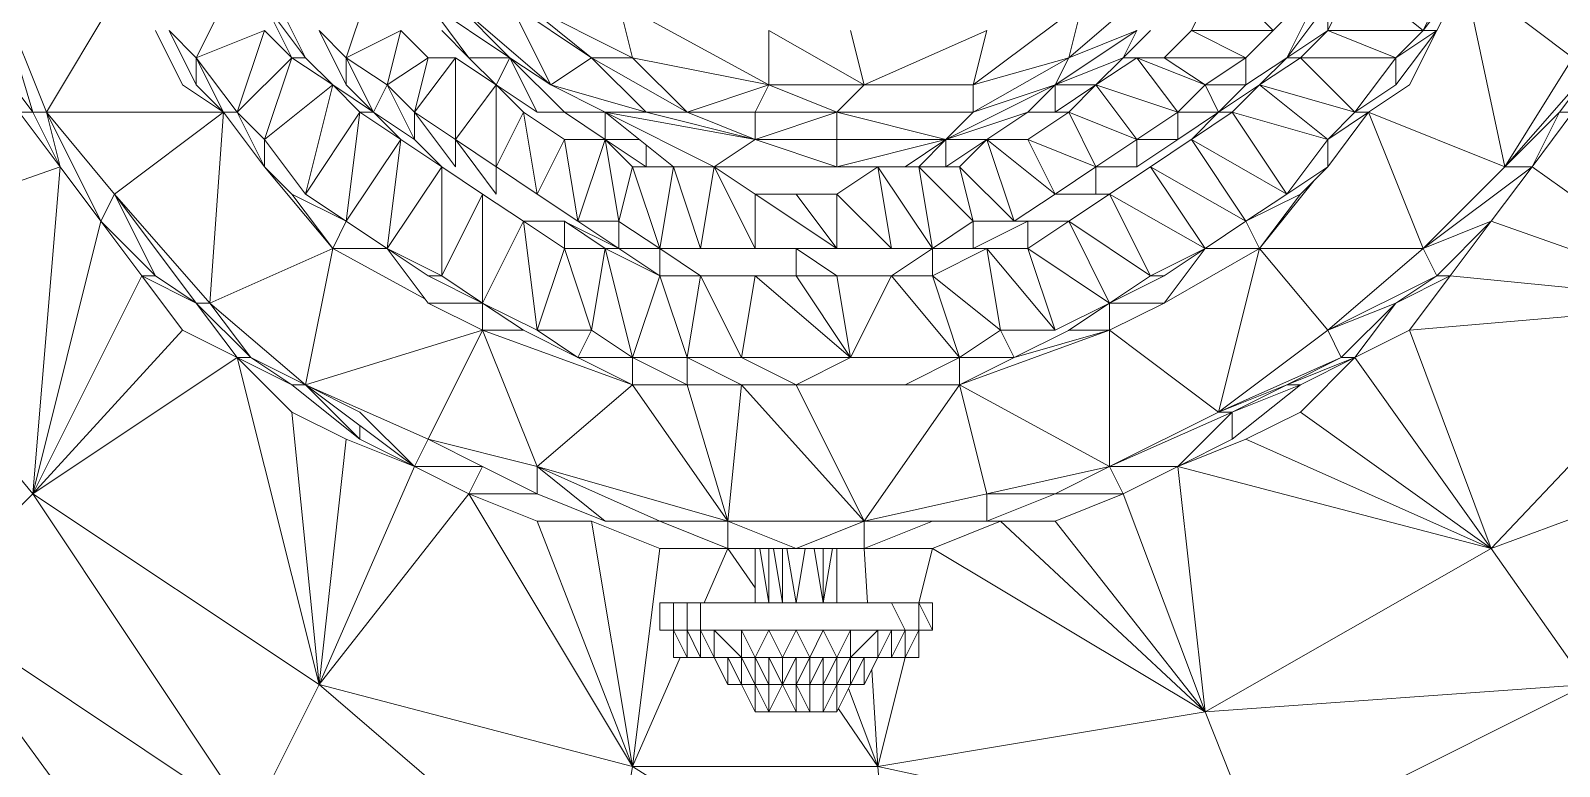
# Model space of a CAD drawing. Header units: millimetres. Extents: x 233224 to 234067, y -13631 to -11613.
# Drawn here: x 233783.1 to 233798.31, y -13595.9 to -13588.57 of the extents above; entities that cross this region are included whole.
import ezdxf

# ---------------------------------------------------------------- set-up
doc = ezdxf.new("R2010")
doc.units = ezdxf.units.MM
doc.header["$MEASUREMENT"] = 0
doc.layers.add('Int - Furniture', color=7, linetype='Continuous')
doc.layers.add('Int - Furniture _Pen_No__4', color=7, linetype='Continuous', lineweight=20, true_color=0x029e21)

# ---------------------------------------------------------------- blocks, each defined once
blk = doc.blocks.new('SAILOR AP1 D20-UZUNKOLLU_2')
at = {"layer": 'Int - Furniture _Pen_No__4', "linetype": 'Continuous'}
for p, q in [((12912, -854.65), (12936.43, -834.3)), ((12944.57, -857.37), (12936.43, -834.3)), ((12865.89, -869.57), (12901.16, -843.8)), ((12879.45, -876.36), (12901.16, -843.8)), ((12912, -854.65), (12901.16, -843.8)), ((12949.99, -856.01), (12963.56, -850.58)), ((12949.99, -854.65), (12963.56, -850.58)), ((12949.99, -854.65), (12955.42, -850.58)), ((12949.99, -853.3), (12944.57, -857.37)), ((12949.99, -854.65), (12949.99, -853.3)), ((12879.45, -876.36), (12912, -854.65)), ((12893.02, -883.14), (12912, -854.65)), ((12912, -854.65), (12944.57, -857.37)), ((12939.14, -861.43), (12912, -854.65)), ((12933.71, -865.5), (12912, -854.65)), ((12928.29, -869.57), (12912, -854.65)), ((12925.58, -875), (12912, -854.65)), ((12944.57, -857.37), (12949.99, -854.65)), ((12949.99, -856.01), (12949.99, -854.65)), ((12939.14, -861.43), (12949.99, -856.01)), ((12941.85, -862.79), (12949.99, -856.01)), ((12949.99, -856.01), (12944.57, -857.37)), ((12963.56, -864.15), (12949.99, -856.01)), ((12949.99, -873.64), (12949.99, -856.01)), ((12939.14, -861.43), (12944.57, -857.37)), ((12933.71, -866.86), (12939.14, -861.43)), ((12933.71, -865.5), (12939.14, -861.43)), ((12941.85, -862.79), (12939.14, -861.43)), ((12931, -872.29), (12941.85, -862.79)), ((12931, -870.93), (12941.85, -862.79)), ((12941.85, -862.79), (12933.71, -866.86)), ((12949.99, -873.64), (12941.85, -862.79)), ((12933.71, -865.5), (12928.29, -869.57)), ((12933.71, -865.5), (12931, -870.93)), ((12933.71, -866.86), (12933.71, -865.5)), ((12931, -870.93), (12933.71, -866.86)), ((12958.13, -866.86), (12952.72, -869.56)), ((12952.71, -870.93), (12958.13, -868.22)), ((12955.42, -870.93), (12958.13, -868.22)), ((12925.58, -875), (12928.29, -869.57)), ((12949.99, -873.64), (12952.71, -869.57)), ((12952.71, -869.57), (12952.72, -869.56)), ((12925.58, -876.36), (12931, -870.93)), ((12925.58, -875), (12931, -870.93)), ((12931, -872.29), (12931, -870.93)), ((12949.99, -875), (12955.42, -870.93)), ((12952.71, -870.93), (12949.99, -873.64)), ((12949.99, -873.64), (12955.42, -870.93)), ((12955.42, -870.93), (12952.71, -870.93)), ((12955.42, -870.93), (12963.56, -875)), ((12958.13, -877.71), (12955.42, -870.93)), ((12922.86, -881.78), (12931, -872.29)), ((12931, -872.29), (12925.58, -876.36)), ((12931, -872.29), (12949.99, -873.64)), ((12936.43, -884.5), (12931, -872.29)), ((12949.99, -873.64), (12944.57, -877.71)), ((12949.99, -875), (12949.99, -873.64)), ((12893.02, -883.14), (12879.45, -876.36)), ((12893.02, -883.14), (12925.58, -875)), ((12925.58, -875), (12920.15, -880.43)), ((12925.58, -875), (12922.86, -880.43)), ((12922.86, -881.78), (12925.58, -876.36)), ((12922.86, -880.43), (12925.58, -876.36)), ((12925.58, -876.36), (12925.58, -875)), ((12944.57, -877.71), (12949.99, -875)), ((12947.28, -877.71), (12949.99, -875)), ((12949.99, -875), (12958.13, -877.71)), ((12955.42, -880.43), (12949.99, -875)), ((12936.43, -884.5), (12944.57, -877.71)), ((12941.85, -881.78), (12947.28, -877.71)), ((12944.57, -877.71), (12941.85, -880.43)), ((12947.28, -877.71), (12944.57, -877.71)), ((12947.28, -877.71), (12955.42, -880.43)), ((12952.71, -884.5), (12947.28, -877.71)), ((12955.42, -881.78), (12960.85, -877.71)), ((12955.42, -880.43), (12960.85, -877.71)), ((12955.42, -880.43), (12958.13, -877.71)), ((12960.85, -879.07), (12955.42, -881.78)), ((12920.15, -880.43), (12893.02, -883.14)), ((12917.44, -885.85), (12920.15, -880.43)), ((12922.86, -880.43), (12917.44, -887.21)), ((12922.86, -881.78), (12922.86, -880.43)), ((12941.85, -880.43), (12936.43, -884.5)), ((12939.14, -885.85), (12941.85, -880.43)), ((12952.71, -884.5), (12955.42, -880.43)), ((12955.42, -881.78), (12955.42, -880.43)), ((12914.72, -892.64), (12922.86, -881.78)), ((12917.44, -893.99), (12922.86, -881.78)), ((12917.44, -887.21), (12922.86, -881.78)), ((12920.15, -887.21), (12922.86, -881.78)), ((12936.43, -884.5), (12922.86, -881.78)), ((12928.29, -899.42), (12922.86, -881.78)), ((12939.14, -885.85), (12941.85, -881.78)), ((12941.85, -881.78), (12952.71, -884.5)), ((12949.99, -887.21), (12941.85, -881.78)), ((12955.42, -881.78), (12952.71, -884.5)), ((12868.59, -911.63), (12893.02, -883.14)), ((12884.87, -914.34), (12893.02, -883.14)), ((12917.44, -885.85), (12893.02, -883.14)), ((12914.72, -892.64), (12893.02, -883.14)), ((12912, -898.06), (12893.02, -883.14)), ((12952.71, -885.85), (12958.13, -883.14)), ((12955.42, -885.85), (12958.13, -883.14)), ((12931.42, -893.68), (12936.43, -884.5)), ((12939.14, -885.85), (12936.43, -884.5)), ((12936.43, -889.92), (12936.43, -884.5)), ((12949.99, -888.57), (12952.71, -884.5)), ((12949.99, -887.21), (12952.71, -884.5)), ((12914.72, -892.64), (12917.44, -885.85)), ((12936.43, -889.92), (12939.13, -885.86)), ((12939.14, -885.85), (12939.13, -885.86)), ((12939.14, -885.85), (12949.99, -887.21)), ((12947.28, -891.28), (12939.14, -885.85)), ((12952.71, -885.85), (12949.99, -888.57)), ((12949.99, -888.57), (12955.42, -885.85)), ((12952.71, -889.92), (12955.42, -885.85)), ((12955.42, -885.85), (12952.71, -885.85)), ((12955.42, -885.85), (12963.56, -888.57)), ((12958.13, -891.28), (12955.42, -885.85)), ((12914.72, -892.64), (12920.15, -887.21)), ((12917.44, -887.21), (12914.72, -892.64)), ((12918.8, -887.21), (12917.44, -887.21)), ((12947.28, -891.28), (12949.99, -887.21)), ((12949.99, -888.57), (12947.28, -892.64)), ((12949.99, -888.57), (12947.28, -891.28)), ((12949.99, -888.57), (12949.99, -887.21)), ((12952.71, -889.92), (12949.99, -888.57)), ((12936.43, -889.92), (12931, -893.99)), ((12933.71, -895.35), (12936.43, -889.92)), ((12933.71, -893.99), (12936.43, -889.92)), ((12936.43, -889.92), (12947.28, -891.28)), ((12944.57, -895.35), (12936.43, -889.92)), ((12947.28, -892.64), (12952.71, -889.92)), ((12949.99, -892.64), (12952.71, -889.92)), ((12952.71, -889.92), (12958.13, -891.28)), ((12955.42, -893.99), (12952.71, -889.92)), ((12944.57, -895.35), (12947.28, -891.28)), ((12955.42, -893.99), (12958.13, -891.28)), ((12912, -898.06), (12914.72, -892.64)), ((12917.44, -893.99), (12914.72, -892.64)), ((12914.72, -899.42), (12914.72, -892.64)), ((12944.57, -896.71), (12949.99, -892.64)), ((12947.28, -892.64), (12944.57, -895.35)), ((12947.28, -896.71), (12949.99, -892.64)), ((12949.99, -892.64), (12947.28, -892.64)), ((12949.99, -892.64), (12955.42, -893.99)), ((12955.42, -896.71), (12949.99, -892.64)), ((12914.72, -904.84), (12917.44, -893.99)), ((12917.44, -893.99), (12914.72, -899.42)), ((12928.29, -899.42), (12917.44, -893.99)), ((12931, -893.99), (12928.29, -899.42)), ((12933.71, -893.99), (12931, -899.42)), ((12931, -899.42), (12931, -893.99)), ((12933.71, -895.35), (12933.71, -893.99)), ((12955.42, -902.13), (12960.85, -893.99)), ((12955.42, -898.06), (12960.85, -893.99)), ((12955.42, -896.71), (12955.42, -893.99)), ((12931, -899.42), (12933.71, -895.35)), ((12933.71, -895.35), (12944.57, -895.35)), ((12941.85, -899.42), (12933.71, -895.35)), ((12944.56, -895.35), (12941.85, -899.42)), ((12944.57, -895.35), (12944.56, -895.35)), ((12955.42, -898.06), (12958.13, -895.35)), ((12941.85, -900.78), (12947.28, -896.71)), ((12944.57, -900.78), (12947.28, -896.71)), ((12947.28, -896.71), (12944.57, -896.71)), ((12947.28, -896.71), (12955.42, -896.71)), ((12952.71, -900.78), (12947.28, -896.71)), ((12952.71, -906.2), (12960.85, -896.71)), ((12952.71, -900.78), (12955.42, -896.71)), ((12960.85, -896.71), (12955.42, -902.13)), ((12884.87, -914.34), (12912, -898.06)), ((12912, -898.06), (12909.3, -904.84)), ((12914.72, -899.42), (12912, -898.06)), ((12912, -898.06), (12912, -904.84)), ((12952.71, -900.78), (12955.42, -898.06)), ((12955.42, -902.13), (12955.42, -898.06)), ((12912, -904.84), (12914.72, -899.42)), ((12914.72, -904.84), (12928.29, -899.42)), ((12922.86, -914.34), (12928.29, -899.42)), ((12928.29, -904.84), (12931, -899.42)), ((12931, -899.42), (12928.29, -903.49)), ((12931, -899.42), (12928.29, -899.42)), ((12928.29, -903.49), (12928.29, -899.42)), ((12931, -899.42), (12941.85, -899.42)), ((12939.14, -903.49), (12931, -899.42)), ((12941.84, -899.42), (12939.14, -903.49)), ((12941.85, -899.42), (12941.84, -899.42)), ((12944.57, -900.78), (12941.85, -900.78)), ((12941.85, -904.84), (12944.56, -900.79)), ((12944.56, -900.79), (12944.57, -900.78)), ((12944.57, -900.78), (12952.71, -900.78)), ((12949.99, -903.49), (12944.57, -900.78)), ((12949.99, -904.84), (12952.71, -900.78)), ((12952.71, -900.78), (12949.99, -903.49)), ((12955.42, -902.13), (12949.99, -904.84)), ((12949.99, -907.56), (12955.42, -902.13)), ((12955.42, -902.13), (12952.71, -900.78)), ((12960.85, -902.13), (12952.71, -906.2)), ((12952.71, -906.2), (12955.42, -902.13)), ((12955.42, -910.27), (12960.85, -902.13)), ((12925.58, -908.91), (12928.29, -903.49)), ((12928.29, -904.84), (12939.14, -903.49)), ((12936.43, -907.56), (12939.14, -903.49)), ((12939.14, -903.49), (12939.14, -907.56)), ((12941.85, -904.84), (12949.99, -903.49)), ((12947.28, -907.56), (12949.99, -903.49)), ((12955.42, -914.34), (12960.85, -903.49)), ((12955.42, -910.27), (12960.85, -903.49)), ((12909.3, -904.84), (12884.87, -914.34)), ((12909.3, -910.27), (12909.3, -904.84)), ((12909.3, -923.84), (12914.72, -904.84)), ((12914.72, -904.84), (12909.3, -911.63)), ((12909.3, -917.05), (12914.72, -904.84)), ((12909.3, -911.63), (12912, -904.84)), ((12914.72, -904.84), (12912, -904.84)), ((12922.86, -914.34), (12914.72, -904.84)), ((12925.58, -908.91), (12928.29, -904.84)), ((12936.43, -907.56), (12928.29, -904.84)), ((12928.29, -910.27), (12928.29, -904.84)), ((12939.14, -908.91), (12941.84, -904.85)), ((12941.84, -904.85), (12941.85, -904.84)), ((12947.28, -907.56), (12941.85, -904.84)), ((12949.99, -907.56), (12949.99, -904.84)), ((12949.99, -915.7), (12952.71, -906.2)), ((12952.71, -906.2), (12949.99, -911.63)), ((12955.42, -910.27), (12952.71, -906.2)), ((12928.29, -910.27), (12936.43, -907.56)), ((12939.14, -907.56), (12936.43, -907.56)), ((12936.43, -911.63), (12939.14, -907.56)), ((12936.43, -911.63), (12936.43, -907.56)), ((12939.13, -907.57), (12936.43, -912.98)), ((12939.14, -907.56), (12939.13, -907.57)), ((12939.14, -908.91), (12947.28, -907.56)), ((12947.28, -911.63), (12949.99, -907.56)), ((12947.28, -911.63), (12947.28, -907.56)), ((12949.99, -911.63), (12949.99, -907.56)), ((12925.58, -908.91), (12922.86, -914.34)), ((12928.29, -910.27), (12925.58, -908.91)), ((12925.58, -908.91), (12925.58, -914.34)), ((12936.43, -912.98), (12939.14, -908.91)), ((12947.28, -911.63), (12939.14, -908.91)), ((12939.14, -912.98), (12939.14, -908.91)), ((12909.3, -910.27), (12884.87, -914.34)), ((12906.58, -917.05), (12909.3, -910.27)), ((12925.58, -914.34), (12928.29, -910.27)), ((12936.43, -911.63), (12928.29, -910.27)), ((12949.99, -919.77), (12955.42, -910.27)), ((12955.42, -910.27), (12949.99, -915.7)), ((12955.42, -914.34), (12955.42, -910.27)), ((12884.87, -914.34), (12868.59, -911.63)), ((12909.3, -917.05), (12909.3, -911.63)), ((12925.58, -914.34), (12936.43, -911.63)), ((12933.71, -917.05), (12936.43, -911.63)), ((12936.43, -912.98), (12936.43, -911.63)), ((12939.14, -912.98), (12947.28, -911.63)), ((12944.57, -915.7), (12947.28, -911.63)), ((12947.28, -911.63), (12944.57, -914.34)), ((12944.57, -922.48), (12949.99, -911.63)), ((12944.57, -918.41), (12949.99, -911.63)), ((12949.99, -911.63), (12947.28, -911.63)), ((12947.28, -915.02), (12947.28, -911.63)), ((12947.28, -926.55), (12949.99, -911.63)), ((12949.99, -915.7), (12949.99, -911.63)), ((12884.87, -914.34), (12868.59, -940.12)), ((12906.58, -917.05), (12884.87, -914.34)), ((12895.73, -919.09), (12884.87, -914.34)), ((12884.87, -938.76), (12884.87, -914.34)), ((12909.3, -923.84), (12922.86, -914.34)), ((12922.86, -919.77), (12925.58, -914.34)), ((12925.58, -914.34), (12922.86, -914.34)), ((12922.86, -919.77), (12922.86, -914.34)), ((12933.71, -917.05), (12925.58, -914.34)), ((12925.58, -919.77), (12925.58, -914.34)), ((12933.71, -917.05), (12936.43, -912.98)), ((12939.14, -912.98), (12936.43, -912.98)), ((12936.43, -912.98), (12936.43, -917.05)), ((12936.43, -917.05), (12939.13, -912.99)), ((12936.43, -917.05), (12944.57, -914.34)), ((12939.13, -912.99), (12939.14, -912.98)), ((12944.57, -914.34), (12939.14, -912.98)), ((12944.57, -914.34), (12944.57, -915.7)), ((12955.42, -914.34), (12949.99, -919.77)), ((12952.71, -927.91), (12960.85, -912.98)), ((12952.71, -927.91), (12955.42, -914.34)), ((12960.85, -912.98), (12955.42, -914.34)), ((12946.74, -915.7), (12944.57, -915.7)), ((12944.57, -915.7), (12944.57, -918.41)), ((12949.99, -915.7), (12947.28, -926.55)), ((12949.99, -919.77), (12949.99, -915.7)), ((12901.16, -917.05), (12898.44, -917.05)), ((12898.44, -918.41), (12898.44, -917.05)), ((12901.16, -917.05), (12901.16, -918.41)), ((12906.58, -923.84), (12906.58, -917.05)), ((12906.58, -923.84), (12909.3, -917.05)), ((12909.3, -923.84), (12909.3, -917.05)), ((12925.58, -919.77), (12933.71, -917.05)), ((12936.43, -917.05), (12933.71, -921.12)), ((12936.43, -917.05), (12933.71, -917.05)), ((12933.71, -921.12), (12933.71, -917.05)), ((12944.57, -918.41), (12936.43, -917.05)), ((12936.43, -917.06), (12936.43, -917.05)), ((12936.43, -921.12), (12936.43, -917.06)), ((12898.44, -918.41), (12895.73, -918.41)), ((12895.73, -919.77), (12895.73, -918.41)), ((12898.44, -918.41), (12895.73, -919.77)), ((12898.44, -918.41), (12901.16, -918.41)), ((12898.44, -919.77), (12898.44, -918.41)), ((12901.16, -918.41), (12901.16, -919.77)), ((12936.43, -921.12), (12944.57, -918.41)), ((12944.57, -922.48), (12944.57, -918.41)), ((12898.44, -919.77), (12895.73, -919.77)), ((12895.73, -921.12), (12895.73, -919.77)), ((12898.44, -919.77), (12895.73, -921.12)), ((12901.16, -919.77), (12898.44, -919.77)), ((12898.44, -921.12), (12898.44, -919.77)), ((12901.16, -919.77), (12901.16, -921.12)), ((12922.86, -919.77), (12909.3, -923.84)), ((12925.58, -919.77), (12922.86, -919.77)), ((12922.86, -919.77), (12922.86, -925.19)), ((12922.86, -925.19), (12925.58, -919.77)), ((12933.71, -921.12), (12925.58, -919.77)), ((12925.58, -919.77), (12925.58, -925.19)), ((12949.99, -919.77), (12947.28, -926.55)), ((12952.71, -927.91), (12949.99, -919.77)), ((12949.99, -926.55), (12949.99, -919.77)), ((12898.44, -921.12), (12895.73, -921.12)), ((12895.73, -922.48), (12895.73, -921.12)), ((12898.44, -921.12), (12895.73, -922.48)), ((12898.44, -921.12), (12901.16, -921.12)), ((12898.44, -922.48), (12898.44, -921.12)), ((12901.16, -921.12), (12901.16, -922.48)), ((12906.58, -923.84), (12901.16, -921.46)), ((12925.58, -925.19), (12933.71, -921.12)), ((12933.71, -921.12), (12933.71, -926.55)), ((12944.57, -922.48), (12936.43, -921.12)), ((12936.43, -921.14), (12936.43, -921.12)), ((12936.43, -926.55), (12936.43, -921.14)), ((12895.73, -922.48), (12893.02, -923.84)), ((12898.44, -922.48), (12895.73, -922.48)), ((12895.73, -925.19), (12895.73, -922.48)), ((12898.44, -922.48), (12895.73, -925.19)), ((12898.44, -923.84), (12898.44, -922.48)), ((12901.16, -923.84), (12901.16, -922.48)), ((12936.43, -926.55), (12944.57, -922.48)), ((12944.57, -922.48), (12941.85, -926.55)), ((12947.28, -926.55), (12944.57, -922.48)), ((12944.57, -934.69), (12944.57, -922.48)), ((12895.73, -923.84), (12893.02, -923.84)), ((12893.02, -925.19), (12893.02, -923.84)), ((12895.73, -923.84), (12893.02, -925.19)), ((12898.44, -925.19), (12898.44, -923.84)), ((12901.16, -925.19), (12901.16, -923.84)), ((12906.58, -923.84), (12902.64, -926.55)), ((12909.3, -923.84), (12906.58, -923.84)), ((12906.58, -923.84), (12906.58, -930.62)), ((12906.58, -930.62), (12909.3, -923.84)), ((12922.86, -925.19), (12909.3, -923.84)), ((12909.3, -937.4), (12909.3, -923.84)), ((12893.02, -925.19), (12890.3, -926.55)), ((12893.02, -926.55), (12890.3, -926.55)), ((12890.3, -926.55), (12890.3, -927.91)), ((12890.3, -927.91), (12893.02, -926.55)), ((12895.73, -925.19), (12893.02, -925.19)), ((12893.02, -926.55), (12893.02, -925.19)), ((12895.73, -925.19), (12893.02, -926.55)), ((12895.73, -926.55), (12893.02, -926.55)), ((12893.02, -927.91), (12893.02, -926.55)), ((12895.73, -926.55), (12893.02, -927.91)), ((12898.44, -925.19), (12895.73, -925.19)), ((12895.73, -926.55), (12895.73, -925.19)), ((12898.44, -925.19), (12895.73, -926.55)), ((12898.44, -927.91), (12895.73, -926.55)), ((12895.73, -929.26), (12895.73, -926.55)), ((12898.44, -926.55), (12898.44, -925.19)), ((12898.44, -927.91), (12898.44, -926.55)), ((12901.16, -926.55), (12901.16, -925.19)), ((12906.58, -926.55), (12901.16, -926.55)), ((12901.16, -927.91), (12901.16, -926.55)), ((12909.3, -937.4), (12922.86, -925.19)), ((12925.58, -925.19), (12922.86, -930.62)), ((12922.86, -930.62), (12922.86, -925.19)), ((12933.71, -926.55), (12925.58, -925.19)), ((12925.58, -936.05), (12925.58, -925.19)), ((12925.58, -936.05), (12933.71, -926.55)), ((12933.71, -926.55), (12933.71, -930.62)), ((12941.85, -926.55), (12936.43, -926.55)), ((12936.43, -934.68), (12941.85, -926.55)), ((12936.43, -934.69), (12936.43, -926.55)), ((12936.43, -926.55), (12936.43, -926.55)), ((12941.85, -930.62), (12941.85, -926.55)), ((12944.57, -934.69), (12947.28, -926.55)), ((12949.99, -926.55), (12947.28, -926.55)), ((12949.99, -934.69), (12947.28, -926.55)), ((12947.28, -934.69), (12947.28, -926.55)), ((12952.71, -927.91), (12949.99, -926.55)), ((12949.99, -934.69), (12949.99, -926.55)), ((12893.02, -927.91), (12890.3, -927.91)), ((12893.02, -929.26), (12890.3, -927.91)), ((12890.3, -930.62), (12890.3, -927.91)), ((12895.73, -927.91), (12893.02, -927.91)), ((12893.02, -929.26), (12893.02, -927.91)), ((12893.02, -929.26), (12895.73, -927.91)), ((12898.44, -927.91), (12895.73, -929.26)), ((12898.44, -929.26), (12898.44, -927.91)), ((12906.58, -927), (12901.16, -927.91)), ((12906.58, -927.91), (12901.16, -927.91)), ((12901.16, -927.91), (12901.16, -929.26)), ((12949.99, -934.69), (12952.71, -927.91)), ((12958.13, -927.91), (12952.71, -927.91)), ((12952.71, -937.4), (12958.13, -927.91)), ((12952.71, -937.4), (12952.71, -927.91)), ((12893.02, -929.26), (12890.3, -930.62)), ((12895.73, -929.26), (12893.02, -929.26)), ((12895.73, -930.62), (12893.02, -929.26)), ((12893.02, -929.26), (12893.02, -930.62)), ((12895.73, -929.26), (12895.73, -931.98)), ((12895.73, -929.26), (12898.44, -930.62)), ((12898.44, -930.62), (12898.44, -929.26)), ((12906.58, -928.36), (12901.16, -929.26)), ((12906.58, -929.26), (12901.16, -929.26)), ((12901.16, -929.26), (12901.16, -930.62)), ((12893.02, -930.62), (12890.3, -930.62)), ((12890.3, -931.98), (12893.02, -930.62)), ((12890.3, -931.98), (12890.3, -930.62)), ((12895.73, -931.98), (12893.02, -930.62)), ((12893.02, -931.98), (12893.02, -930.62)), ((12893.02, -930.62), (12895.73, -930.62)), ((12898.44, -930.62), (12895.73, -931.98)), ((12898.44, -931.98), (12898.44, -930.62)), ((12901.16, -930.62), (12906.58, -929.71)), ((12901.16, -930.62), (12901.16, -931.98)), ((12901.16, -930.62), (12906.58, -931.53)), ((12909.3, -937.4), (12906.58, -930.62)), ((12906.58, -930.62), (12906.58, -937.4)), ((12909.3, -937.4), (12922.86, -930.62)), ((12922.86, -936.05), (12922.86, -930.62)), ((12922.86, -930.62), (12925.58, -936.05)), ((12925.58, -936.05), (12933.71, -930.62)), ((12933.71, -930.62), (12933.71, -934.69)), ((12933.71, -934.69), (12936.43, -930.62)), ((12933.71, -930.62), (12936.43, -930.62)), ((12936.43, -934.69), (12941.85, -930.62)), ((12941.85, -934.69), (12941.85, -930.62)), ((12890.3, -931.98), (12890.3, -933.33)), ((12890.3, -931.98), (12893.02, -931.98)), ((12895.73, -931.98), (12893.02, -931.98)), ((12895.73, -933.33), (12893.02, -931.98)), ((12893.02, -931.98), (12893.02, -933.33)), ((12898.44, -933.33), (12895.73, -931.98)), ((12895.73, -934.69), (12895.73, -931.98)), ((12898.44, -933.33), (12898.44, -931.98)), ((12901.16, -931.98), (12901.16, -933.33)), ((12906.58, -932.43), (12901.16, -933.33)), ((12893.02, -933.33), (12890.3, -933.33)), ((12893.02, -934.69), (12890.3, -933.33)), ((12890.3, -934.69), (12890.3, -933.33)), ((12895.73, -933.33), (12893.02, -933.33)), ((12895.73, -934.69), (12893.02, -933.33)), ((12893.02, -934.69), (12893.02, -933.33)), ((12898.44, -933.33), (12895.73, -934.69)), ((12898.44, -934.69), (12898.44, -933.33)), ((12901.16, -934.69), (12901.16, -933.33)), ((12906.58, -933.33), (12901.16, -933.33)), ((12906.58, -934.24), (12901.16, -933.33)), ((12890.59, -934.83), (12884.87, -938.76)), ((12890.3, -934.69), (12893.02, -934.69)), ((12893.02, -936.05), (12890.3, -934.69)), ((12895.73, -934.69), (12893.02, -934.69)), ((12895.73, -936.05), (12893.02, -934.69)), ((12893.02, -936.05), (12893.02, -934.69)), ((12898.44, -936.05), (12895.73, -934.69)), ((12895.73, -936.05), (12895.73, -934.69)), ((12898.44, -936.05), (12898.44, -934.69)), ((12901.16, -936.05), (12901.16, -934.69)), ((12906.58, -934.69), (12901.16, -934.69)), ((12933.71, -934.69), (12925.58, -936.05)), ((12933.71, -934.69), (12933.71, -940.12)), ((12941.85, -934.69), (12936.43, -934.69)), ((12936.43, -940.12), (12941.85, -934.69)), ((12936.43, -934.7), (12936.43, -934.69)), ((12936.43, -940.12), (12936.43, -934.7)), ((12944.57, -938.76), (12941.85, -934.69)), ((12947.28, -945.54), (12944.57, -934.69)), ((12944.57, -934.69), (12944.57, -941.47)), ((12944.57, -934.69), (12947.28, -934.69)), ((12947.28, -945.54), (12949.99, -934.69)), ((12947.28, -945.54), (12947.28, -934.69)), ((12947.28, -934.69), (12949.99, -934.69)), ((12949.99, -948.25), (12949.99, -934.69)), ((12949.99, -934.69), (12952.71, -937.4)), ((12884.87, -938.76), (12892.63, -935.85)), ((12895.73, -936.05), (12893.02, -936.05)), ((12895.73, -937.4), (12893.02, -936.05)), ((12893.02, -937.4), (12893.02, -936.05)), ((12898.44, -936.05), (12895.73, -936.05)), ((12898.44, -938.76), (12895.73, -936.05)), ((12895.73, -938.76), (12895.73, -936.05)), ((12898.44, -937.4), (12898.44, -936.05)), ((12901.16, -937.4), (12901.16, -936.05)), ((12922.86, -936.05), (12922.86, -941.47)), ((12933.71, -940.12), (12925.58, -936.05)), ((12925.58, -946.87), (12925.58, -936.05)), ((12952.71, -937.4), (12958.13, -936.05)), ((12868.59, -940.12), (12884.87, -938.76)), ((12876.73, -976.74), (12884.87, -938.76)), ((12894.52, -938.15), (12884.87, -938.76)), ((12895.73, -941.47), (12884.87, -938.76)), ((12890.3, -971.32), (12884.87, -938.76)), ((12895.73, -937.4), (12893.02, -937.4)), ((12895.73, -938.76), (12893.02, -937.4)), ((12898.44, -938.76), (12895.73, -938.76)), ((12898.44, -940.12), (12895.73, -938.76)), ((12895.73, -940.12), (12895.73, -938.76)), ((12898.44, -938.76), (12898.44, -937.4)), ((12898.44, -940.12), (12898.44, -938.76)), ((12906.58, -937.4), (12901.16, -937.74)), ((12901.16, -938.76), (12901.16, -937.4)), ((12901.16, -938.76), (12901.16, -940.12)), ((12906.58, -937.4), (12906.58, -944.19)), ((12909.3, -937.4), (12906.58, -937.4)), ((12906.58, -937.4), (12909.3, -944.19)), ((12922.86, -946.9), (12909.3, -937.4)), ((12912, -949.61), (12909.3, -937.4)), ((12909.3, -944.19), (12909.3, -937.4)), ((12944.57, -938.76), (12936.43, -940.12)), ((12936.43, -944.19), (12944.57, -938.76)), ((12958.13, -949.61), (12952.71, -937.4)), ((12952.71, -937.4), (12952.71, -948.25)), ((12898.44, -940.12), (12895.73, -940.12)), ((12898.44, -941.47), (12895.73, -940.12)), ((12895.73, -941.47), (12895.73, -940.12)), ((12901.16, -940.12), (12898.44, -941.47)), ((12898.44, -941.47), (12898.44, -940.12)), ((12901.16, -940.12), (12901.16, -941.47)), ((12925.58, -946.9), (12933.71, -940.12)), ((12933.71, -940.12), (12936.43, -944.19)), ((12933.71, -944.19), (12933.71, -940.12)), ((12936.43, -940.13), (12936.43, -940.12)), ((12936.43, -944.19), (12936.43, -940.13)), ((12898.44, -941.47), (12895.73, -941.47)), ((12898.44, -942.83), (12895.73, -941.47)), ((12895.73, -942.83), (12895.73, -941.47)), ((12898.44, -942.83), (12898.44, -941.47)), ((12901.16, -941.47), (12901.16, -942.83)), ((12922.86, -941.47), (12925.58, -946.9)), ((12922.86, -941.47), (12922.86, -946.9)), ((12947.28, -945.54), (12944.57, -941.47)), ((12944.57, -941.47), (12944.57, -942.83)), ((12898.44, -942.83), (12895.73, -942.83)), ((12898.44, -942.83), (12901.16, -942.83)), ((12901.16, -942.83), (12898.44, -944.19)), ((12898.44, -944.19), (12898.44, -942.83)), ((12901.16, -942.83), (12901.16, -944.19)), ((12906.58, -944.19), (12901.16, -942.84)), ((12944.57, -942.83), (12936.43, -944.19)), ((12939.14, -948.25), (12944.57, -942.83)), ((12947.28, -945.54), (12944.57, -942.83)), ((12944.57, -945.54), (12944.57, -942.83)), ((12890.3, -971.32), (12906.58, -944.19)), ((12898.44, -944.19), (12901.16, -944.19)), ((12909.3, -950.97), (12906.58, -944.19)), ((12909.3, -949.61), (12909.3, -944.19)), ((12933.71, -944.19), (12925.58, -946.9)), ((12928.29, -950.97), (12933.71, -944.19)), ((12936.43, -944.19), (12933.71, -944.19)), ((12936.43, -949.61), (12933.71, -944.19)), ((12939.14, -948.25), (12936.43, -944.19)), ((12936.43, -948.25), (12936.43, -944.19)), ((12944.57, -946.9), (12944.57, -945.54)), ((12947.28, -945.54), (12944.57, -945.54)), ((12944.57, -945.54), (12947.28, -949.61)), ((12949.99, -948.25), (12947.28, -945.54)), ((12952.71, -956.39), (12947.28, -945.54)), ((12947.28, -945.54), (12947.28, -949.61)), ((12949.99, -953.68), (12947.28, -945.54)), ((12922.86, -946.9), (12912, -949.61)), ((12914.72, -961.82), (12922.86, -946.9)), ((12925.58, -946.9), (12922.86, -946.9)), ((12925.58, -952.32), (12922.86, -946.9)), ((12928.29, -961.82), (12922.86, -946.9)), ((12925.58, -946.9), (12925.58, -946.87)), ((12928.29, -950.97), (12925.58, -946.9)), ((12925.58, -952.32), (12925.58, -946.9)), ((12944.57, -946.9), (12939.14, -948.25)), ((12939.14, -952.32), (12944.57, -946.9)), ((12947.28, -949.61), (12944.57, -946.9)), ((12939.14, -948.25), (12936.43, -948.25)), ((12936.43, -948.25), (12939.14, -953.68)), ((12936.43, -953.68), (12936.43, -948.25)), ((12939.14, -948.26), (12939.14, -948.25)), ((12939.14, -952.32), (12939.14, -948.26)), ((12952.71, -948.25), (12949.99, -948.25)), ((12955.42, -957.75), (12949.99, -948.25)), ((12949.99, -948.25), (12952.71, -956.39)), ((12958.13, -949.61), (12952.71, -948.25)), ((12960.85, -959.11), (12952.71, -948.25)), ((12955.42, -957.75), (12952.71, -948.25)), ((12909.3, -950.97), (12890.3, -971.32)), ((12912, -949.61), (12909.3, -949.61)), ((12909.3, -949.61), (12909.3, -956.39)), ((12912, -956.39), (12909.3, -949.61)), ((12912, -949.61), (12912, -956.39)), ((12914.72, -961.82), (12912, -949.61)), ((12928.29, -950.97), (12925.58, -952.32)), ((12936.43, -949.61), (12928.29, -950.97)), ((12928.29, -956.39), (12936.43, -949.61)), ((12928.29, -956.39), (12928.29, -950.97)), ((12947.28, -949.61), (12939.14, -952.32)), ((12941.85, -956.39), (12947.28, -949.61)), ((12949.99, -953.68), (12947.28, -949.61)), ((12947.28, -949.61), (12947.28, -953.68)), ((12925.58, -952.32), (12928.28, -957.74)), ((12928.29, -961.82), (12925.58, -952.32)), ((12941.85, -956.39), (12939.14, -952.32)), ((12939.14, -952.32), (12939.14, -957.74)), ((12936.43, -953.68), (12928.29, -956.39)), ((12931, -961.82), (12936.43, -953.68)), ((12939.14, -953.68), (12936.43, -953.68)), ((12939.14, -957.75), (12936.43, -953.68)), ((12947.28, -953.68), (12941.85, -956.39)), ((12944.57, -960.46), (12947.28, -953.68)), ((12949.99, -957.75), (12947.28, -953.68)), ((12952.71, -956.39), (12949.99, -953.68)), ((12949.99, -956.39), (12949.99, -953.68)), ((12909.3, -956.39), (12890.3, -971.32)), ((12912, -963.18), (12909.3, -956.39)), ((12914.72, -961.82), (12912, -956.39)), ((12912, -963.18), (12912, -956.39)), ((12931, -961.82), (12928.29, -956.39)), ((12944.57, -960.46), (12941.85, -956.39)), ((12941.85, -960.46), (12941.85, -956.39)), ((12949.99, -957.75), (12949.99, -956.39)), ((12952.71, -956.39), (12949.99, -956.39)), ((12952.71, -960.46), (12949.99, -956.39)), ((12955.42, -957.75), (12952.71, -956.39)), ((12958.13, -964.53), (12952.71, -956.39)), ((12952.71, -956.39), (12952.71, -960.46)), ((12955.42, -963.18), (12952.71, -956.39)), ((12928.29, -957.75), (12928.28, -957.74)), ((12931, -961.82), (12928.29, -957.75)), ((12928.29, -957.75), (12928.29, -961.82)), ((12939.14, -957.75), (12931, -961.82)), ((12933.71, -965.89), (12939.14, -957.75)), ((12939.14, -957.74), (12939.14, -957.75)), ((12939.14, -957.75), (12941.85, -961.82)), ((12949.99, -957.75), (12944.57, -960.46)), ((12947.28, -964.53), (12949.99, -957.75)), ((12952.71, -960.46), (12949.99, -957.75)), ((12960.85, -959.11), (12955.42, -957.75)), ((12963.56, -967.25), (12955.42, -957.75)), ((12955.42, -957.75), (12958.13, -964.53)), ((12941.85, -961.82), (12941.85, -960.46)), ((12944.57, -960.46), (12941.85, -960.46)), ((12947.28, -964.53), (12944.57, -960.46)), ((12944.57, -964.53), (12944.57, -960.46)), ((12952.71, -960.46), (12947.28, -964.53)), ((12949.99, -968.6), (12952.71, -960.46)), ((12955.42, -963.18), (12952.71, -960.46)), ((12952.71, -960.46), (12955.41, -964.53)), ((12914.72, -961.82), (12912, -963.18)), ((12928.29, -961.82), (12914.72, -961.82)), ((12920.15, -972.67), (12914.72, -961.82)), ((12920.15, -974.03), (12914.72, -961.82)), ((12914.72, -968.6), (12914.72, -961.82)), ((12928.29, -961.82), (12920.15, -972.67)), ((12931, -961.82), (12928.29, -961.82)), ((12931, -967.25), (12928.29, -961.82)), ((12933.71, -965.89), (12931, -961.82)), ((12933.71, -967.25), (12931, -961.82)), ((12931, -961.82), (12931, -967.24)), ((12941.85, -961.82), (12933.71, -965.89)), ((12936.43, -971.32), (12941.85, -961.82)), ((12941.85, -961.82), (12941.86, -961.83)), ((12941.86, -961.83), (12944.57, -965.89)), ((12912, -963.18), (12890.3, -971.32)), ((12912, -963.18), (12914.72, -968.6)), ((12947.28, -964.53), (12944.57, -964.53)), ((12944.57, -964.53), (12947.28, -968.6)), ((12949.99, -968.6), (12947.28, -964.53)), ((12947.28, -968.6), (12947.28, -964.53)), ((12955.42, -964.53), (12949.99, -968.6)), ((12952.71, -971.32), (12955.42, -964.53)), ((12955.42, -964.53), (12955.41, -964.53)), ((12958.13, -964.53), (12955.42, -963.18)), ((12958.13, -965.89), (12955.42, -963.18)), ((12955.42, -963.18), (12955.42, -967.25)), ((12933.71, -965.89), (12933.71, -967.25)), ((12936.43, -971.32), (12933.71, -965.89)), ((12944.57, -965.89), (12936.43, -971.32)), ((12939.14, -975.39), (12944.57, -965.89)), ((12944.57, -965.89), (12947.28, -969.95)), ((12931, -967.25), (12931, -967.24)), ((12936.43, -971.32), (12931, -967.25)), ((12936.43, -976.74), (12931, -967.25)), ((12933.71, -967.25), (12936.43, -971.32)), ((12955.42, -967.25), (12952.71, -971.32)), ((12958.13, -969.96), (12955.42, -967.25)), ((12955.42, -975.39), (12955.42, -967.25)), ((12914.72, -968.6), (12890.3, -971.32)), ((12906.58, -999.8), (12914.72, -968.6)), ((12914.72, -968.6), (12917.44, -975.39)), ((12920.15, -974.03), (12914.72, -968.6)), ((12917.44, -974.03), (12914.72, -968.6)), ((12949.99, -968.6), (12947.28, -968.6)), ((12947.28, -968.6), (12947.29, -968.61)), ((12947.29, -968.61), (12949.99, -972.67)), ((12952.71, -971.32), (12949.99, -968.6)), ((12949.99, -972.67), (12949.99, -968.6)), ((12947.28, -969.96), (12939.14, -975.39)), ((12941.85, -979.46), (12947.28, -969.96)), ((12947.28, -969.96), (12947.28, -969.95)), ((12949.99, -972.67), (12947.28, -969.96)), ((12949.99, -974.03), (12947.28, -969.96)), ((12958.13, -969.96), (12955.42, -975.39)), ((12963.56, -972.67), (12958.13, -969.96)), ((12958.13, -978.1), (12958.13, -969.96)), ((12890.3, -971.32), (12876.73, -976.74)), ((12906.58, -999.8), (12890.3, -971.32)), ((12893.02, -1009.31), (12890.3, -971.32)), ((12939.14, -975.39), (12936.43, -971.32)), ((12936.43, -971.32), (12936.43, -976.74)), ((12952.71, -971.32), (12949.99, -972.67)), ((12955.42, -975.39), (12952.71, -971.32)), ((12952.71, -975.39), (12952.71, -971.32)), ((12920.15, -972.67), (12920.15, -974.03)), ((12936.43, -976.74), (12920.15, -972.67)), ((12928.29, -983.53), (12920.15, -972.67)), ((12920.15, -972.67), (12922.86, -979.46)), ((12925.58, -984.88), (12920.15, -972.67)), ((12949.99, -972.67), (12952.71, -975.39)), ((12949.99, -972.67), (12952.71, -976.74)), ((12949.99, -972.67), (12949.99, -974.03)), ((12963.56, -972.67), (12958.13, -978.1)), ((12920.15, -974.03), (12917.44, -974.03)), ((12917.44, -974.03), (12922.86, -980.81)), ((12922.86, -979.46), (12920.15, -974.03)), ((12922.86, -980.81), (12920.15, -974.03)), ((12949.99, -974.03), (12941.85, -979.46)), ((12947.28, -983.53), (12949.99, -974.03)), ((12952.71, -976.74), (12949.99, -974.03)), ((12893.02, -1009.31), (12876.73, -976.74)), ((12917.44, -975.39), (12906.58, -999.8)), ((12920.15, -980.81), (12917.44, -975.39)), ((12936.43, -976.74), (12928.29, -983.53)), ((12939.14, -975.39), (12936.43, -976.74)), ((12941.85, -980.81), (12936.43, -976.74)), ((12943.21, -982.18), (12936.43, -976.74)), ((12936.43, -993.02), (12936.43, -976.74)), ((12941.85, -979.46), (12939.14, -975.39)), ((12939.14, -975.39), (12941.85, -980.81)), ((12952.71, -976.74), (12947.28, -983.53)), ((12949.99, -986.24), (12952.71, -976.74)), ((12955.42, -975.39), (12952.71, -975.39)), ((12952.71, -975.39), (12955.42, -979.46)), ((12955.42, -979.46), (12952.71, -976.74)), ((12955.42, -980.81), (12952.71, -976.74)), ((12958.13, -978.1), (12955.42, -975.39)), ((12960.85, -980.81), (12958.13, -978.1)), ((12925.58, -984.88), (12922.86, -979.46)), ((12922.86, -979.46), (12922.86, -980.81)), ((12925.58, -986.24), (12922.86, -979.46)), ((12947.28, -983.53), (12941.85, -979.46)), ((12944.57, -983.53), (12941.85, -979.46)), ((12955.42, -979.46), (12960.85, -982.17)), ((12960.85, -983.53), (12955.42, -979.46)), ((12955.42, -979.46), (12955.42, -980.81)), ((12958.13, -983.53), (12955.42, -979.46)), ((12920.15, -980.81), (12906.58, -999.8)), ((12925.58, -986.24), (12920.15, -980.81)), ((12922.86, -980.81), (12925.58, -986.24)), ((12944.57, -983.53), (12941.85, -980.81)), ((12955.42, -980.81), (12949.99, -986.24)), ((12958.13, -983.53), (12955.42, -980.81)), ((12955.42, -990.31), (12955.42, -980.81)), ((12928.29, -983.53), (12925.58, -984.88)), ((12936.43, -993.02), (12928.29, -983.53)), ((12928.29, -983.53), (12931, -990.31)), ((12933.71, -994.38), (12928.29, -983.53)), ((12947.28, -983.53), (12944.57, -983.53)), ((12944.57, -983.53), (12949.99, -987.6)), ((12949.99, -986.24), (12947.28, -983.53)), ((12949.99, -987.6), (12947.28, -983.53)), ((12958.13, -983.53), (12955.42, -990.31)), ((12960.85, -983.53), (12958.13, -983.53)), ((12963.56, -986.24), (12958.13, -983.53)), ((12958.13, -993.02), (12958.13, -983.53)), ((12931, -990.31), (12925.58, -984.88)), ((12925.58, -984.88), (12925.58, -986.24)), ((12925.58, -986.24), (12906.58, -999.8)), ((12925.58, -986.24), (12928.29, -991.66)), ((12925.58, -986.24), (12931, -990.31)), ((12955.42, -990.31), (12949.99, -986.24)), ((12949.99, -986.24), (12949.99, -987.6)), ((12952.71, -990.31), (12949.99, -986.24)), ((12963.56, -986.24), (12958.13, -993.02)), ((12949.99, -987.6), (12936.43, -993.02)), ((12949.99, -987.6), (12944.57, -1001.17)), ((12949.99, -987.6), (12952.71, -991.66)), ((12933.71, -994.38), (12931, -990.31)), ((12933.71, -995.73), (12931, -990.31)), ((12955.42, -990.31), (12952.71, -990.31)), ((12952.71, -990.31), (12958.13, -994.38)), ((12958.13, -993.02), (12955.42, -990.31)), ((12958.13, -994.38), (12955.42, -990.31)), ((12928.29, -991.66), (12906.58, -999.8)), ((12933.7, -995.73), (12928.29, -991.66)), ((12931, -1022.87), (12928.29, -991.66)), ((12958.13, -994.38), (12952.71, -991.66)), ((12936.43, -993.02), (12933.71, -994.38)), ((12944.57, -1001.17), (12936.43, -993.02)), ((12936.43, -993.02), (12939.14, -999.8)), ((12944.57, -1003.87), (12936.43, -993.02)), ((12963.56, -995.73), (12958.13, -993.02)), ((12958.13, -993.02), (12958.13, -994.38)), ((12963.56, -997.1), (12958.13, -993.02)), ((12939.14, -999.8), (12933.71, -994.38)), ((12933.71, -994.38), (12933.71, -995.73)), ((12958.13, -994.38), (12963.56, -997.1)), ((12933.71, -995.73), (12931, -1022.87)), ((12933.71, -995.73), (12939.14, -999.8)), ((12963.56, -997.1), (12944.57, -1001.17)), ((12963.56, -997.1), (12955.42, -1007.94)), ((12906.58, -999.8), (12893.02, -1009.31)), ((12931, -1022.87), (12906.58, -999.8)), ((12920.15, -1036.44), (12906.58, -999.8)), ((12939.14, -999.8), (12931, -1022.87)), ((12944.57, -1003.87), (12939.14, -999.8)), ((12944.57, -1001.17), (12944.57, -1003.87)), ((12955.42, -1007.94), (12944.57, -1001.17)), ((12944.57, -1001.17), (12949.99, -1006.59)), ((12955.42, -1010.66), (12944.57, -1001.17)), ((12944.57, -1003.87), (12931, -1022.87)), ((12949.99, -1006.59), (12944.57, -1003.87)), ((12949.99, -1007.94), (12944.57, -1003.87)), ((12955.42, -1010.66), (12949.99, -1006.59)), ((12949.99, -1006.59), (12949.99, -1007.94))]:
    blk.add_line(p, q, dxfattribs=at)

msp = doc.modelspace()

# ---------------------------------------------------------------- block references
at = {"layer": 'Int - Furniture', "color": 104, "linetype": 'Continuous', "lineweight": 20, "true_color": 0x029e21, "xscale": 0.1, "yscale": 0.1, "zscale": 100, "rotation": 89.99962635528027}
msp.add_blockref('SAILOR AP1 D20-UZUNKOLLU_2', (233697.644, -14884.385), dxfattribs=at)

doc.saveas('drawing.dxf')
